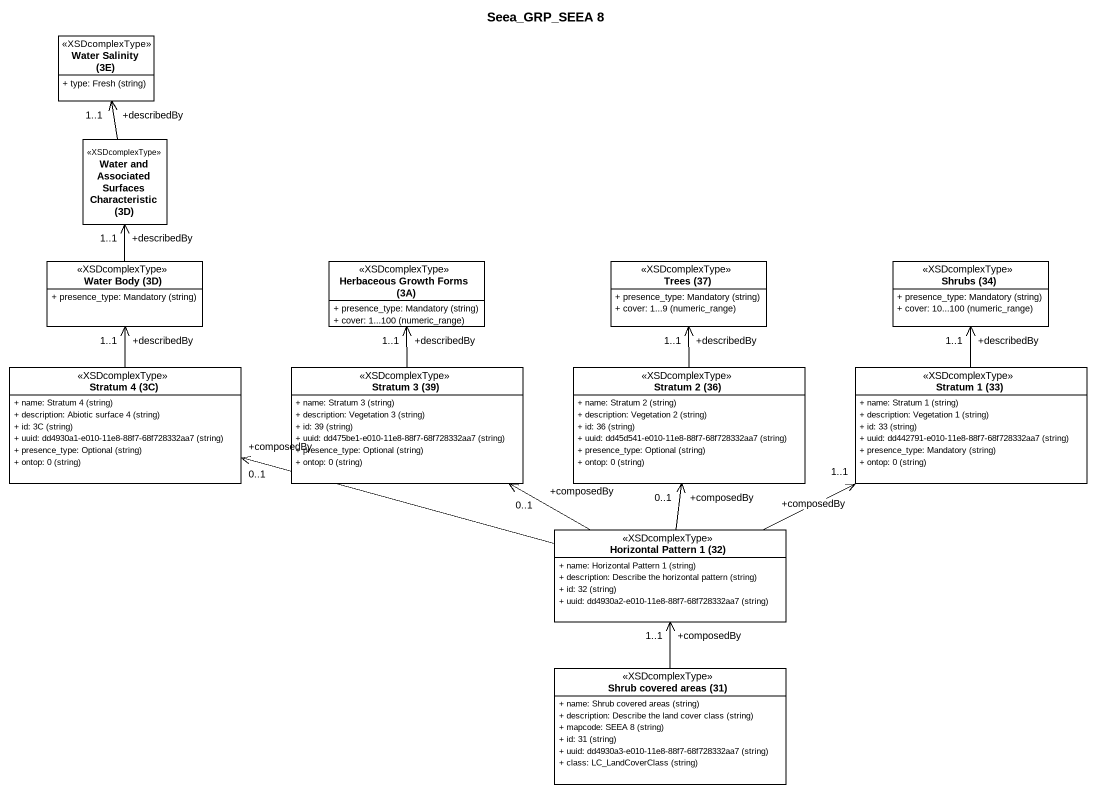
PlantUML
@startuml
title Seea_GRP_SEEA 8
hide circle
hide empty members
skinparam classAttributeIconSize 0
class "Water Salinity (3E)" as Water_Salinity_3E <<XSDcomplexType>> {
  {field} + type: Fresh (string)
}
class "Water and Associated Surfaces Characteristic (3D)" as Water_and_Associated <<XSDcomplexType>>
class "Water Body (3D)" as Water_Body_3D <<XSDcomplexType>> {
  {field} + presence_type: Mandatory (string)
}
class "Herbaceous Growth Forms (3A)" as Herbaceous_Growth_Forms_3A <<XSDcomplexType>> {
  {field} + presence_type: Mandatory (string)
  {field} + cover: 1...100 (numeric_range)
}
class "Trees (37)" as Trees_37 <<XSDcomplexType>> {
  {field} + presence_type: Mandatory (string)
  {field} + cover: 1...9 (numeric_range)
}
class "Shrubs (34)" as Shrubs_34 <<XSDcomplexType>> {
  {field} + presence_type: Mandatory (string)
  {field} + cover: 10...100 (numeric_range)
}
class "Stratum 4 (3C)" as Stratum_4_3C <<XSDcomplexType>> {
  {field} + name: Stratum 4 (string)
  {field} + description: Abiotic surface 4 (string)
  {field} + id: 3C (string)
  {field} + uuid: dd4930a1-e010-11e8-88f7-68f728332aa7 (string)
  {field} + presence_type: Optional (string)
  {field} + ontop: 0 (string)
}
class "Stratum 3 (39)" as Stratum_3_39 <<XSDcomplexType>> {
  {field} + name: Stratum 3 (string)
  {field} + description: Vegetation 3 (string)
  {field} + id: 39 (string)
  {field} + uuid: dd475be1-e010-11e8-88f7-68f728332aa7 (string)
  {field} + presence_type: Optional (string)
  {field} + ontop: 0 (string)
}
class "Stratum 2 (36)" as Stratum_2_36 <<XSDcomplexType>> {
  {field} + name: Stratum 2 (string)
  {field} + description: Vegetation 2 (string)
  {field} + id: 36 (string)
  {field} + uuid: dd45d541-e010-11e8-88f7-68f728332aa7 (string)
  {field} + presence_type: Optional (string)
  {field} + ontop: 0 (string)
}
class "Stratum 1 (33)" as Stratum_1_33 <<XSDcomplexType>> {
  {field} + name: Stratum 1 (string)
  {field} + description: Vegetation 1 (string)
  {field} + id: 33 (string)
  {field} + uuid: dd442791-e010-11e8-88f7-68f728332aa7 (string)
  {field} + presence_type: Mandatory (string)
  {field} + ontop: 0 (string)
}
class "Horizontal Pattern 1 (32)" as Horizontal_Pattern_1_32 <<XSDcomplexType>> {
  {field} + name: Horizontal Pattern 1 (string)
  {field} + description: Describe the horizontal pattern (string)
  {field} + id: 32 (string)
  {field} + uuid: dd4930a2-e010-11e8-88f7-68f728332aa7 (string)
}
class "Shrub covered areas (31)" as Shrub_covered_areas_31 <<XSDcomplexType>> {
  {field} + name: Shrub covered areas (string)
  {field} + description: Describe the land cover class (string)
  {field} + mapcode: SEEA 8 (string)
  {field} + id: 31 (string)
  {field} + uuid: dd4930a3-e010-11e8-88f7-68f728332aa7 (string)
  {field} + class: LC_LandCoverClass (string)
}
Water_and_Associated -up-> "+describedBy\n1..1" Water_Salinity_3E
Water_Body_3D -up-> "+describedBy\n1..1" Water_and_Associated
Stratum_4_3C -up-> "+describedBy\n1..1" Water_Body_3D
Stratum_3_39 -up-> "+describedBy\n1..1" Herbaceous_Growth_Forms_3A
Stratum_2_36 -up-> "+describedBy\n1..1" Trees_37
Stratum_1_33 -up-> "+describedBy\n1..1" Shrubs_34
Horizontal_Pattern_1_32 -left-> "+composedBy\n0..1" Stratum_4_3C
Horizontal_Pattern_1_32 -left-> "+composedBy\n0..1" Stratum_3_39
Horizontal_Pattern_1_32 -up-> "+composedBy\n0..1" Stratum_2_36
Horizontal_Pattern_1_32 -right-> "+composedBy\n1..1" Stratum_1_33
Shrub_covered_areas_31 -up-> "+composedBy\n1..1" Horizontal_Pattern_1_32
@enduml
